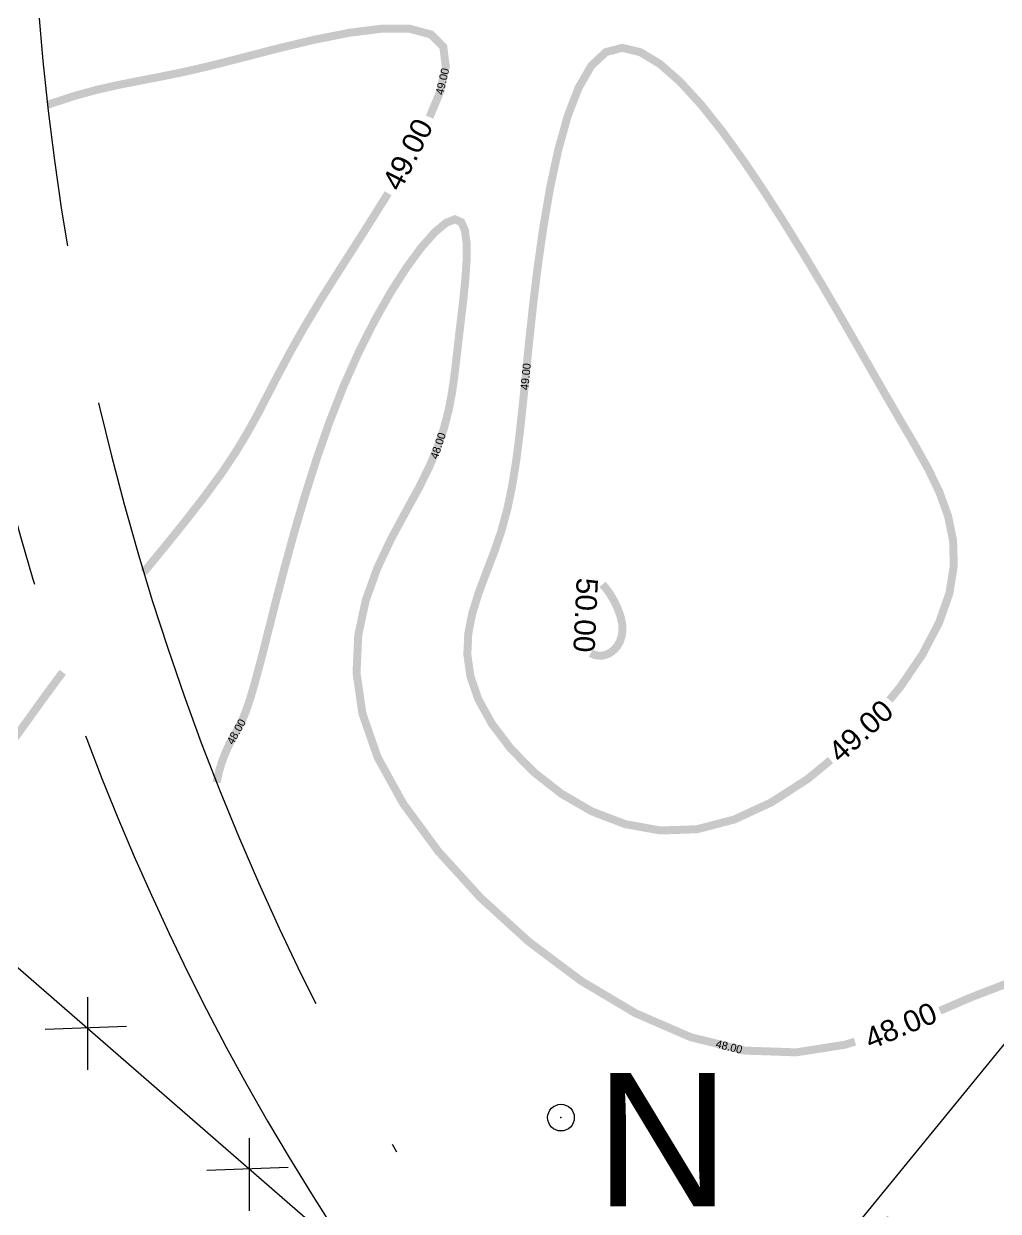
# Model space of a CAD drawing. Header units: metres. Extents: x 64 to 796628, y 142 to 671743.
# Drawn here: x 193.73 to 230.27, y 231.76 to 276.27 of the extents above; entities that cross this region are included whole.
import ezdxf
from ezdxf.enums import TextEntityAlignment as Align

# ---------------------------------------------------------------- set-up
doc = ezdxf.new("R2010")
doc.units = ezdxf.units.M
doc.header["$LTSCALE"] = 2
doc.linetypes.add('ACAD_ISO02W100', pattern=[15, 12, -3])
for name, color, linetype in [('Cotation Courbes de niveau', 246, 'Continuous'), ('COURBE PRINCIPALE', 246, 'Continuous'), ('Limtes végétative', 92, 'Continuous'), ('piste', 7, 'ACAD_ISO02W100'), ('Point Topographie', 1, 'Continuous'), ('texte', 7, 'Continuous')]:
    doc.layers.add(name, color=color, linetype=linetype)
doc.layers.add('SYMBOL_ARBRE', color=3, linetype='Continuous', lineweight=25)
doc.layers.add('SYMBOL_CLOTURE', color=7, linetype='Continuous', lineweight=25)
doc.styles.add('Text pro', font='txt.shx', dxfattribs={"height": 5, "bigfont": 'bigfont.shx'})
pattern_1 = [(90, (-364025.7696, -375482.09), (-7.9375, 3.96875), [0, -7.9375])]

# ---------------------------------------------------------------- blocks, each defined once
blk = doc.blocks.new('Point topographique')
blk.add_circle((0, 0), 1)
blk.add_point((0, 0))
blk = doc.blocks.new('poin crée')
at = {"layer": 'Point Topographie'}
blk.add_blockref('Point topographique', (0, 0), dxfattribs=at)

msp = doc.modelspace()

# ---------------------------------------------------------------- hatches: boundary and pattern name
at = {"layer": 'Limtes végétative'}
h = msp.add_hatch(dxfattribs=at)
h.set_pattern_fill('DOTS', color=256, scale=5, angle=90, style=0)
h.set_pattern_definition(pattern_1)
edge = h.paths.add_edge_path()
edge.add_line((254.976, 274.103), (319.397, 221.519))
edge.add_line((204.513, 206.203), (257.953, 271.673))
edge.add_line((319.394, 221.521), (293.603, 190.255))
edge.add_line((208.022, 179.241), (253.545, 141.691))
edge.add_line((192.732, 191.853), (207.862, 179.373))
edge.add_line((200.304, 201.046), (203.026, 204.381))
edge.add_line((200.304, 201.046), (192.725, 191.858))
edge.add_line((293.603, 190.255), (253.545, 141.691))
h = msp.add_hatch(dxfattribs=at)
h.set_pattern_fill('DOTS', color=256, scale=5, angle=90, style=0)
h.set_pattern_definition(pattern_1)
edge = h.paths.add_edge_path()
edge.add_line((254.976, 274.103), (319.397, 221.519))
edge.add_line((204.513, 206.203), (257.953, 271.673))
edge.add_line((319.394, 221.521), (293.603, 190.255))
edge.add_line((208.022, 179.241), (253.545, 141.691))
edge.add_line((192.732, 191.853), (207.862, 179.373))
edge.add_line((200.304, 201.046), (203.026, 204.381))
edge.add_line((200.304, 201.046), (192.725, 191.858))
edge.add_line((293.603, 190.255), (253.545, 141.691))
h = msp.add_hatch(dxfattribs=at)
h.set_pattern_fill('DOTS', color=256, scale=5, angle=90, style=0)
h.set_pattern_definition(pattern_1)
edge = h.paths.add_edge_path()
edge.add_line((254.976, 274.103), (319.397, 221.519))
edge.add_line((204.513, 206.203), (257.953, 271.673))
edge.add_line((319.394, 221.521), (293.603, 190.255))
edge.add_line((208.022, 179.241), (253.545, 141.691))
edge.add_line((192.732, 191.853), (207.862, 179.373))
edge.add_line((200.304, 201.046), (203.026, 204.381))
edge.add_line((200.304, 201.046), (192.725, 191.858))
edge.add_line((293.603, 190.255), (253.545, 141.691))
h = msp.add_hatch(dxfattribs=at)
h.set_pattern_fill('DOTS', color=256, scale=5, angle=90, style=0)
h.set_pattern_definition(pattern_1)
edge = h.paths.add_edge_path()
edge.add_line((254.976, 274.103), (319.397, 221.519))
edge.add_line((204.513, 206.203), (257.953, 271.673))
edge.add_line((319.394, 221.521), (293.603, 190.255))
edge.add_line((208.022, 179.241), (253.545, 141.691))
edge.add_line((192.732, 191.853), (207.862, 179.373))
edge.add_line((200.304, 201.046), (203.026, 204.381))
edge.add_line((200.304, 201.046), (192.725, 191.858))
edge.add_line((293.603, 190.255), (253.545, 141.691))
h = msp.add_hatch(dxfattribs=at)
h.set_pattern_fill('DOTS', color=256, scale=5, angle=90, style=0)
h.set_pattern_definition(pattern_1)
edge = h.paths.add_edge_path()
edge.add_line((254.976, 274.103), (319.397, 221.519))
edge.add_line((204.513, 206.203), (257.953, 271.673))
edge.add_line((319.394, 221.521), (293.603, 190.255))
edge.add_line((208.022, 179.241), (253.545, 141.691))
edge.add_line((192.732, 191.853), (207.862, 179.373))
edge.add_line((200.304, 201.046), (203.026, 204.381))
edge.add_line((200.304, 201.046), (192.725, 191.858))
edge.add_line((293.603, 190.255), (253.545, 141.691))

# ---------------------------------------------------------------- linework, layer by layer
msp.add_point((213.87, 235.27))
msp.add_point((213.87, 235.27))
msp.add_point((213.87, 235.27))
msp.add_point((213.87, 235.27))
msp.add_point((213.87, 235.27))
at = {"layer": 'COURBE PRINCIPALE', "const_width": 0.3, "flags": 128}
for points, elevation in [([(194.619, 273.225), (194.764, 273.281), (195.658, 273.573), (196.461, 273.792), (197.221, 273.965), (197.981, 274.116), (198.789, 274.271), (199.691, 274.455), (200.731, 274.695), (201.937, 275.003), (203.256, 275.344), (204.614, 275.67), (205.939, 275.933), (207.159, 276.086), (208.2, 276.081), (208.991, 275.87), (209.458, 275.406), (209.553, 274.657), (209.32, 273.667), (208.943, 272.77)], 49), ([(194.619, 273.225), (194.764, 273.281), (195.658, 273.573), (196.461, 273.792), (197.221, 273.965), (197.981, 274.116), (198.789, 274.271), (199.691, 274.455), (200.731, 274.695), (201.937, 275.003), (203.256, 275.344), (204.614, 275.67), (205.939, 275.933), (207.159, 276.086), (208.2, 276.081), (208.991, 275.87), (209.458, 275.406), (209.553, 274.657), (209.32, 273.667), (208.943, 272.77)], 49), ([(194.619, 273.225), (194.764, 273.281), (195.658, 273.573), (196.461, 273.792), (197.221, 273.965), (197.981, 274.116), (198.789, 274.271), (199.691, 274.455), (200.731, 274.695), (201.937, 275.003), (203.256, 275.344), (204.614, 275.67), (205.939, 275.933), (207.159, 276.086), (208.2, 276.081), (208.991, 275.87), (209.458, 275.406), (209.553, 274.657), (209.32, 273.667), (208.943, 272.77)], 49), ([(194.619, 273.225), (194.764, 273.281), (195.658, 273.573), (196.461, 273.792), (197.221, 273.965), (197.981, 274.116), (198.789, 274.271), (199.691, 274.455), (200.731, 274.695), (201.937, 275.003), (203.256, 275.344), (204.614, 275.67), (205.939, 275.933), (207.159, 276.086), (208.2, 276.081), (208.991, 275.87), (209.458, 275.406), (209.553, 274.657), (209.32, 273.667), (208.943, 272.77)], 49), ([(194.619, 273.225), (194.764, 273.281), (195.658, 273.573), (196.461, 273.792), (197.221, 273.965), (197.981, 274.116), (198.789, 274.271), (199.691, 274.455), (200.731, 274.695), (201.937, 275.003), (203.256, 275.344), (204.614, 275.67), (205.939, 275.933), (207.159, 276.086), (208.2, 276.081), (208.991, 275.87), (209.458, 275.406), (209.553, 274.657), (209.32, 273.667), (208.943, 272.77)], 49), ([(226.188, 250.925), (226.581, 251.398), (227.422, 252.633), (228.047, 253.823), (228.433, 254.925), (228.598, 255.945), (228.572, 256.902), (228.384, 257.816), (228.063, 258.704), (227.639, 259.585), (227.14, 260.478), (226.597, 261.402), (226.034, 262.371), (225.453, 263.383), (224.852, 264.433), (224.229, 265.513), (223.581, 266.617), (222.907, 267.74), (222.204, 268.875), (221.469, 270.017), (220.704, 271.151), (219.919, 272.239), (219.127, 273.234), (218.343, 274.091), (217.58, 274.763), (216.852, 275.203), (216.171, 275.367), (215.553, 275.207), (215.007, 274.694), (214.531, 273.872), (214.118, 272.798), (213.765, 271.532), (213.465, 270.134), (213.212, 268.664), (213.001, 267.179), (212.826, 265.74), (212.681, 264.394), (212.555, 263.146), (212.439, 261.986), (212.322, 260.907), (212.194, 259.901), (212.042, 258.96), (211.858, 258.075), (211.63, 257.239), (211.355, 256.443), (211.06, 255.675), (210.779, 254.922), (210.546, 254.172), (210.395, 253.412), (210.36, 252.629), (210.475, 251.811), (210.775, 250.945), (211.284, 250.029), (211.987, 249.102), (212.862, 248.213), (213.884, 247.412), (215.029, 246.749), (216.274, 246.272), (217.595, 246.033), (218.969, 246.079), (220.369, 246.444), (221.764, 247.09), (223.117, 247.963), (223.98, 248.67)], 49), ([(226.188, 250.925), (226.581, 251.398), (227.422, 252.633), (228.047, 253.823), (228.433, 254.925), (228.598, 255.945), (228.572, 256.902), (228.384, 257.816), (228.063, 258.704), (227.639, 259.585), (227.14, 260.478), (226.597, 261.402), (226.034, 262.371), (225.453, 263.383), (224.852, 264.433), (224.229, 265.513), (223.581, 266.617), (222.907, 267.74), (222.204, 268.875), (221.469, 270.017), (220.704, 271.151), (219.919, 272.239), (219.127, 273.234), (218.343, 274.091), (217.58, 274.763), (216.852, 275.203), (216.171, 275.367), (215.553, 275.207), (215.007, 274.694), (214.531, 273.872), (214.118, 272.798), (213.765, 271.532), (213.465, 270.134), (213.212, 268.664), (213.001, 267.179), (212.826, 265.74), (212.681, 264.394), (212.555, 263.146), (212.439, 261.986), (212.322, 260.907), (212.194, 259.901), (212.042, 258.96), (211.858, 258.075), (211.63, 257.239), (211.355, 256.443), (211.06, 255.675), (210.779, 254.922), (210.546, 254.172), (210.395, 253.412), (210.36, 252.629), (210.475, 251.811), (210.775, 250.945), (211.284, 250.029), (211.987, 249.102), (212.862, 248.213), (213.884, 247.412), (215.029, 246.749), (216.274, 246.272), (217.595, 246.033), (218.969, 246.079), (220.369, 246.444), (221.764, 247.09), (223.117, 247.963), (223.98, 248.67)], 49), ([(226.188, 250.925), (226.581, 251.398), (227.422, 252.633), (228.047, 253.823), (228.433, 254.925), (228.598, 255.945), (228.572, 256.902), (228.384, 257.816), (228.063, 258.704), (227.639, 259.585), (227.14, 260.478), (226.597, 261.402), (226.034, 262.371), (225.453, 263.383), (224.852, 264.433), (224.229, 265.513), (223.581, 266.617), (222.907, 267.74), (222.204, 268.875), (221.469, 270.017), (220.704, 271.151), (219.919, 272.239), (219.127, 273.234), (218.343, 274.091), (217.58, 274.763), (216.852, 275.203), (216.171, 275.367), (215.553, 275.207), (215.007, 274.694), (214.531, 273.872), (214.118, 272.798), (213.765, 271.532), (213.465, 270.134), (213.212, 268.664), (213.001, 267.179), (212.826, 265.74), (212.681, 264.394), (212.555, 263.146), (212.439, 261.986), (212.322, 260.907), (212.194, 259.901), (212.042, 258.96), (211.858, 258.075), (211.63, 257.239), (211.355, 256.443), (211.06, 255.675), (210.779, 254.922), (210.546, 254.172), (210.395, 253.412), (210.36, 252.629), (210.475, 251.811), (210.775, 250.945), (211.284, 250.029), (211.987, 249.102), (212.862, 248.213), (213.884, 247.412), (215.029, 246.749), (216.274, 246.272), (217.595, 246.033), (218.969, 246.079), (220.369, 246.444), (221.764, 247.09), (223.117, 247.963), (223.98, 248.67)], 49), ([(226.188, 250.925), (226.581, 251.398), (227.422, 252.633), (228.047, 253.823), (228.433, 254.925), (228.598, 255.945), (228.572, 256.902), (228.384, 257.816), (228.063, 258.704), (227.639, 259.585), (227.14, 260.478), (226.597, 261.402), (226.034, 262.371), (225.453, 263.383), (224.852, 264.433), (224.229, 265.513), (223.581, 266.617), (222.907, 267.74), (222.204, 268.875), (221.469, 270.017), (220.704, 271.151), (219.919, 272.239), (219.127, 273.234), (218.343, 274.091), (217.58, 274.763), (216.852, 275.203), (216.171, 275.367), (215.553, 275.207), (215.007, 274.694), (214.531, 273.872), (214.118, 272.798), (213.765, 271.532), (213.465, 270.134), (213.212, 268.664), (213.001, 267.179), (212.826, 265.74), (212.681, 264.394), (212.555, 263.146), (212.439, 261.986), (212.322, 260.907), (212.194, 259.901), (212.042, 258.96), (211.858, 258.075), (211.63, 257.239), (211.355, 256.443), (211.06, 255.675), (210.779, 254.922), (210.546, 254.172), (210.395, 253.412), (210.36, 252.629), (210.475, 251.811), (210.775, 250.945), (211.284, 250.029), (211.987, 249.102), (212.862, 248.213), (213.884, 247.412), (215.029, 246.749), (216.274, 246.272), (217.595, 246.033), (218.969, 246.079), (220.369, 246.444), (221.764, 247.09), (223.117, 247.963), (223.98, 248.67)], 49), ([(226.188, 250.925), (226.581, 251.398), (227.422, 252.633), (228.047, 253.823), (228.433, 254.925), (228.598, 255.945), (228.572, 256.902), (228.384, 257.816), (228.063, 258.704), (227.639, 259.585), (227.14, 260.478), (226.597, 261.402), (226.034, 262.371), (225.453, 263.383), (224.852, 264.433), (224.229, 265.513), (223.581, 266.617), (222.907, 267.74), (222.204, 268.875), (221.469, 270.017), (220.704, 271.151), (219.919, 272.239), (219.127, 273.234), (218.343, 274.091), (217.58, 274.763), (216.852, 275.203), (216.171, 275.367), (215.553, 275.207), (215.007, 274.694), (214.531, 273.872), (214.118, 272.798), (213.765, 271.532), (213.465, 270.134), (213.212, 268.664), (213.001, 267.179), (212.826, 265.74), (212.681, 264.394), (212.555, 263.146), (212.439, 261.986), (212.322, 260.907), (212.194, 259.901), (212.042, 258.96), (211.858, 258.075), (211.63, 257.239), (211.355, 256.443), (211.06, 255.675), (210.779, 254.922), (210.546, 254.172), (210.395, 253.412), (210.36, 252.629), (210.475, 251.811), (210.775, 250.945), (211.284, 250.029), (211.987, 249.102), (212.862, 248.213), (213.884, 247.412), (215.029, 246.749), (216.274, 246.272), (217.595, 246.033), (218.969, 246.079), (220.369, 246.444), (221.764, 247.09), (223.117, 247.963), (223.98, 248.67)], 49), ([(207.389, 269.918), (207.334, 269.824), (206.47, 268.448), (205.62, 267.123), (204.85, 265.906), (204.213, 264.842), (203.692, 263.914), (203.253, 263.09), (202.865, 262.338), (202.494, 261.628), (202.106, 260.927), (201.669, 260.204), (201.15, 259.428), (200.525, 258.575), (199.81, 257.655), (199.03, 256.688), (198.224, 255.706)], 49), ([(207.389, 269.918), (207.334, 269.824), (206.47, 268.448), (205.62, 267.123), (204.85, 265.906), (204.213, 264.842), (203.692, 263.914), (203.253, 263.09), (202.865, 262.338), (202.494, 261.628), (202.106, 260.927), (201.669, 260.204), (201.15, 259.428), (200.525, 258.575), (199.81, 257.655), (199.03, 256.688), (198.224, 255.706)], 49), ([(207.389, 269.918), (207.334, 269.824), (206.47, 268.448), (205.62, 267.123), (204.85, 265.906), (204.213, 264.842), (203.692, 263.914), (203.253, 263.09), (202.865, 262.338), (202.494, 261.628), (202.106, 260.927), (201.669, 260.204), (201.15, 259.428), (200.525, 258.575), (199.81, 257.655), (199.03, 256.688), (198.224, 255.706)], 49), ([(207.389, 269.918), (207.334, 269.824), (206.47, 268.448), (205.62, 267.123), (204.85, 265.906), (204.213, 264.842), (203.692, 263.914), (203.253, 263.09), (202.865, 262.338), (202.494, 261.628), (202.106, 260.927), (201.669, 260.204), (201.15, 259.428), (200.525, 258.575), (199.81, 257.655), (199.03, 256.688), (198.224, 255.706)], 49), ([(207.389, 269.918), (207.334, 269.824), (206.47, 268.448), (205.62, 267.123), (204.85, 265.906), (204.213, 264.842), (203.692, 263.914), (203.253, 263.09), (202.865, 262.338), (202.494, 261.628), (202.106, 260.927), (201.669, 260.204), (201.15, 259.428), (200.525, 258.575), (199.81, 257.655), (199.03, 256.688), (198.224, 255.706)], 49), ([(224.893, 238.118), (224.507, 238.001), (222.693, 237.717), (220.765, 237.782), (218.739, 238.284), (216.669, 239.181), (214.621, 240.4), (212.66, 241.869), (210.852, 243.514), (209.261, 245.263), (207.953, 247.043), (206.994, 248.781), (206.426, 250.416), (206.206, 251.94), (206.27, 253.354), (206.551, 254.661), (206.984, 255.864), (207.504, 256.966), (208.046, 257.969), (208.544, 258.876), (208.946, 259.692), (209.255, 260.435), (209.487, 261.122), (209.656, 261.774), (209.779, 262.411), (209.872, 263.051), (209.95, 263.713), (210.03, 264.418), (210.12, 265.175), (210.211, 265.954), (210.288, 266.718), (210.334, 267.427), (210.333, 268.042), (210.27, 268.525), (210.128, 268.837), (209.893, 268.94), (209.554, 268.803), (209.125, 268.44), (208.624, 267.871), (208.071, 267.117), (207.485, 266.201), (206.885, 265.143), (206.29, 263.966), (205.72, 262.69), (205.19, 261.339), (204.704, 259.945), (204.26, 258.541), (203.858, 257.163), (203.498, 255.844), (203.179, 254.618), (202.901, 253.519), (202.664, 252.581), (202.465, 251.828), (202.298, 251.241), (202.158, 250.79), (202.036, 250.446), (201.925, 250.179), (201.819, 249.961), (201.71, 249.762), (201.592, 249.553), (201.46, 249.308), (201.32, 249.016), (201.183, 248.673), (201.057, 248.272), (200.959, 247.835)], 48), ([(224.893, 238.118), (224.507, 238.001), (222.693, 237.717), (220.765, 237.782), (218.739, 238.284), (216.669, 239.181), (214.621, 240.4), (212.66, 241.869), (210.852, 243.514), (209.261, 245.263), (207.953, 247.043), (206.994, 248.781), (206.426, 250.416), (206.206, 251.94), (206.27, 253.354), (206.551, 254.661), (206.984, 255.864), (207.504, 256.966), (208.046, 257.969), (208.544, 258.876), (208.946, 259.692), (209.255, 260.435), (209.487, 261.122), (209.656, 261.774), (209.779, 262.411), (209.872, 263.051), (209.95, 263.713), (210.03, 264.418), (210.12, 265.175), (210.211, 265.954), (210.288, 266.718), (210.334, 267.427), (210.333, 268.042), (210.27, 268.525), (210.128, 268.837), (209.893, 268.94), (209.554, 268.803), (209.125, 268.44), (208.624, 267.871), (208.071, 267.117), (207.485, 266.201), (206.885, 265.143), (206.29, 263.966), (205.72, 262.69), (205.19, 261.339), (204.704, 259.945), (204.26, 258.541), (203.858, 257.163), (203.498, 255.844), (203.179, 254.618), (202.901, 253.519), (202.664, 252.581), (202.465, 251.828), (202.298, 251.241), (202.158, 250.79), (202.036, 250.446), (201.925, 250.179), (201.819, 249.961), (201.71, 249.762), (201.592, 249.553), (201.46, 249.308), (201.32, 249.016), (201.183, 248.673), (201.057, 248.272), (200.959, 247.835)], 48), ([(224.893, 238.118), (224.507, 238.001), (222.693, 237.717), (220.765, 237.782), (218.739, 238.284), (216.669, 239.181), (214.621, 240.4), (212.66, 241.869), (210.852, 243.514), (209.261, 245.263), (207.953, 247.043), (206.994, 248.781), (206.426, 250.416), (206.206, 251.94), (206.27, 253.354), (206.551, 254.661), (206.984, 255.864), (207.504, 256.966), (208.046, 257.969), (208.544, 258.876), (208.946, 259.692), (209.255, 260.435), (209.487, 261.122), (209.656, 261.774), (209.779, 262.411), (209.872, 263.051), (209.95, 263.713), (210.03, 264.418), (210.12, 265.175), (210.211, 265.954), (210.288, 266.718), (210.334, 267.427), (210.333, 268.042), (210.27, 268.525), (210.128, 268.837), (209.893, 268.94), (209.554, 268.803), (209.125, 268.44), (208.624, 267.871), (208.071, 267.117), (207.485, 266.201), (206.885, 265.143), (206.29, 263.966), (205.72, 262.69), (205.19, 261.339), (204.704, 259.945), (204.26, 258.541), (203.858, 257.163), (203.498, 255.844), (203.179, 254.618), (202.901, 253.519), (202.664, 252.581), (202.465, 251.828), (202.298, 251.241), (202.158, 250.79), (202.036, 250.446), (201.925, 250.179), (201.819, 249.961), (201.71, 249.762), (201.592, 249.553), (201.46, 249.308), (201.32, 249.016), (201.183, 248.673), (201.057, 248.272), (200.959, 247.835)], 48), ([(224.893, 238.118), (224.507, 238.001), (222.693, 237.717), (220.765, 237.782), (218.739, 238.284), (216.669, 239.181), (214.621, 240.4), (212.66, 241.869), (210.852, 243.514), (209.261, 245.263), (207.953, 247.043), (206.994, 248.781), (206.426, 250.416), (206.206, 251.94), (206.27, 253.354), (206.551, 254.661), (206.984, 255.864), (207.504, 256.966), (208.046, 257.969), (208.544, 258.876), (208.946, 259.692), (209.255, 260.435), (209.487, 261.122), (209.656, 261.774), (209.779, 262.411), (209.872, 263.051), (209.95, 263.713), (210.03, 264.418), (210.12, 265.175), (210.211, 265.954), (210.288, 266.718), (210.334, 267.427), (210.333, 268.042), (210.27, 268.525), (210.128, 268.837), (209.893, 268.94), (209.554, 268.803), (209.125, 268.44), (208.624, 267.871), (208.071, 267.117), (207.485, 266.201), (206.885, 265.143), (206.29, 263.966), (205.72, 262.69), (205.19, 261.339), (204.704, 259.945), (204.26, 258.541), (203.858, 257.163), (203.498, 255.844), (203.179, 254.618), (202.901, 253.519), (202.664, 252.581), (202.465, 251.828), (202.298, 251.241), (202.158, 250.79), (202.036, 250.446), (201.925, 250.179), (201.819, 249.961), (201.71, 249.762), (201.592, 249.553), (201.46, 249.308), (201.32, 249.016), (201.183, 248.673), (201.057, 248.272), (200.959, 247.835)], 48), ([(224.893, 238.118), (224.507, 238.001), (222.693, 237.717), (220.765, 237.782), (218.739, 238.284), (216.669, 239.181), (214.621, 240.4), (212.66, 241.869), (210.852, 243.514), (209.261, 245.263), (207.953, 247.043), (206.994, 248.781), (206.426, 250.416), (206.206, 251.94), (206.27, 253.354), (206.551, 254.661), (206.984, 255.864), (207.504, 256.966), (208.046, 257.969), (208.544, 258.876), (208.946, 259.692), (209.255, 260.435), (209.487, 261.122), (209.656, 261.774), (209.779, 262.411), (209.872, 263.051), (209.95, 263.713), (210.03, 264.418), (210.12, 265.175), (210.211, 265.954), (210.288, 266.718), (210.334, 267.427), (210.333, 268.042), (210.27, 268.525), (210.128, 268.837), (209.893, 268.94), (209.554, 268.803), (209.125, 268.44), (208.624, 267.871), (208.071, 267.117), (207.485, 266.201), (206.885, 265.143), (206.29, 263.966), (205.72, 262.69), (205.19, 261.339), (204.704, 259.945), (204.26, 258.541), (203.858, 257.163), (203.498, 255.844), (203.179, 254.618), (202.901, 253.519), (202.664, 252.581), (202.465, 251.828), (202.298, 251.241), (202.158, 250.79), (202.036, 250.446), (201.925, 250.179), (201.819, 249.961), (201.71, 249.762), (201.592, 249.553), (201.46, 249.308), (201.32, 249.016), (201.183, 248.673), (201.057, 248.272), (200.959, 247.835)], 48), ([(214.984, 252.676), (215.012, 252.66), (215.146, 252.609), (215.287, 252.584), (215.435, 252.589), (215.584, 252.628), (215.73, 252.703), (215.866, 252.81), (215.985, 252.949), (216.081, 253.117), (216.147, 253.314), (216.177, 253.538), (216.164, 253.787), (216.103, 254.058), (216.003, 254.339), (215.873, 254.616), (215.722, 254.876), (215.56, 255.105), (215.427, 255.256)], 50), ([(214.984, 252.676), (215.012, 252.66), (215.146, 252.609), (215.287, 252.584), (215.435, 252.589), (215.584, 252.628), (215.73, 252.703), (215.866, 252.81), (215.985, 252.949), (216.081, 253.117), (216.147, 253.314), (216.177, 253.538), (216.164, 253.787), (216.103, 254.058), (216.003, 254.339), (215.873, 254.616), (215.722, 254.876), (215.56, 255.105), (215.427, 255.256)], 50), ([(214.984, 252.676), (215.012, 252.66), (215.146, 252.609), (215.287, 252.584), (215.435, 252.589), (215.584, 252.628), (215.73, 252.703), (215.866, 252.81), (215.985, 252.949), (216.081, 253.117), (216.147, 253.314), (216.177, 253.538), (216.164, 253.787), (216.103, 254.058), (216.003, 254.339), (215.873, 254.616), (215.722, 254.876), (215.56, 255.105), (215.427, 255.256)], 50), ([(214.984, 252.676), (215.012, 252.66), (215.146, 252.609), (215.287, 252.584), (215.435, 252.589), (215.584, 252.628), (215.73, 252.703), (215.866, 252.81), (215.985, 252.949), (216.081, 253.117), (216.147, 253.314), (216.177, 253.538), (216.164, 253.787), (216.103, 254.058), (216.003, 254.339), (215.873, 254.616), (215.722, 254.876), (215.56, 255.105), (215.427, 255.256)], 50), ([(214.984, 252.676), (215.012, 252.66), (215.146, 252.609), (215.287, 252.584), (215.435, 252.589), (215.584, 252.628), (215.73, 252.703), (215.866, 252.81), (215.985, 252.949), (216.081, 253.117), (216.147, 253.314), (216.177, 253.538), (216.164, 253.787), (216.103, 254.058), (216.003, 254.339), (215.873, 254.616), (215.722, 254.876), (215.56, 255.105), (215.427, 255.256)], 50), ([(195.193, 251.962), (195.071, 251.805), (194.437, 250.947), (193.862, 250.145), (193.314, 249.39), (192.763, 248.674), (192.177, 247.987), (191.525, 247.32), (190.777, 246.663), (189.901, 246.008), (189.089, 245.482)], 49), ([(195.193, 251.962), (195.071, 251.805), (194.437, 250.947), (193.862, 250.145), (193.314, 249.39), (192.763, 248.674), (192.177, 247.987), (191.525, 247.32), (190.777, 246.663), (189.901, 246.008), (189.089, 245.482)], 49), ([(195.193, 251.962), (195.071, 251.805), (194.437, 250.947), (193.862, 250.145), (193.314, 249.39), (192.763, 248.674), (192.177, 247.987), (191.525, 247.32), (190.777, 246.663), (189.901, 246.008), (189.089, 245.482)], 49), ([(195.193, 251.962), (195.071, 251.805), (194.437, 250.947), (193.862, 250.145), (193.314, 249.39), (192.763, 248.674), (192.177, 247.987), (191.525, 247.32), (190.777, 246.663), (189.901, 246.008), (189.089, 245.482)], 49), ([(195.193, 251.962), (195.071, 251.805), (194.437, 250.947), (193.862, 250.145), (193.314, 249.39), (192.763, 248.674), (192.177, 247.987), (191.525, 247.32), (190.777, 246.663), (189.901, 246.008), (189.089, 245.482)], 49), ([(230.545, 240.278), (229.228, 239.773), (228.078, 239.276)], 48), ([(230.545, 240.278), (229.228, 239.773), (228.078, 239.276)], 48), ([(230.545, 240.278), (229.228, 239.773), (228.078, 239.276)], 48), ([(230.545, 240.278), (229.228, 239.773), (228.078, 239.276)], 48), ([(230.545, 240.278), (229.228, 239.773), (228.078, 239.276)], 48)]:
    msp.add_lwpolyline(points, dxfattribs=dict(at, elevation=elevation))
at = {"layer": 'piste'}
for centre, radius, start, end in [((293.745, 284.491, -3.326), 99.765, 175.76016, 210.41319), ((293.745, 284.491, -3.326), 99.765, 175.76016, 210.41319), ((293.745, 284.491, -3.326), 99.765, 175.76016, 210.41319), ((293.745, 284.491, -3.326), 99.765, 175.76016, 210.41319), ((293.745, 284.491, -3.326), 99.765, 175.76016, 210.41319), ((285.151, 282.863), 95.117, 182.4134, 212.99319), ((285.151, 282.863), 95.117, 182.4134, 212.99319), ((285.151, 282.863), 95.117, 182.4134, 212.99319), ((285.151, 282.863), 95.117, 182.4134, 212.99319), ((285.151, 282.863), 95.117, 182.4134, 212.99319)]:
    msp.add_arc(centre, radius, start, end, dxfattribs=at)
at = {"layer": 'SYMBOL_ARBRE'}
msp.add_line((204.513, 206.203), (257.953, 271.673), dxfattribs=at)
msp.add_line((204.513, 206.203), (257.953, 271.673), dxfattribs=at)
msp.add_line((204.513, 206.203), (257.953, 271.673), dxfattribs=at)
msp.add_line((204.513, 206.203), (257.953, 271.673), dxfattribs=at)
msp.add_line((204.513, 206.203), (257.953, 271.673), dxfattribs=at)
at = {"layer": 'SYMBOL_CLOTURE'}
for p, q in [((192.75, 241.548, 0.002), (205.139, 230.783)), ((192.75, 241.548, 0.002), (205.139, 230.783)), ((192.75, 241.548, 0.002), (205.139, 230.783)), ((192.75, 241.548, 0.002), (205.139, 230.783)), ((192.75, 241.548, 0.002), (205.139, 230.783)), ((196.137, 237.064, -7.836), (196.126, 239.789, -7.836)), ((196.137, 237.064, -7.836), (196.126, 239.789, -7.836)), ((196.137, 237.064, -7.836), (196.126, 239.789, -7.836)), ((196.137, 237.064, -7.836), (196.126, 239.789, -7.836)), ((196.137, 237.064, -7.836), (196.126, 239.789, -7.836)), ((194.535, 238.584, -7.836), (197.583, 238.704, -7.836)), ((194.535, 238.584, -7.836), (197.583, 238.704, -7.836)), ((194.535, 238.584, -7.836), (197.583, 238.704, -7.836)), ((194.535, 238.584, -7.836), (197.583, 238.704, -7.836)), ((194.535, 238.584, -7.836), (197.583, 238.704, -7.836)), ((202.199, 231.778, -7.836), (202.187, 234.502, -7.836)), ((202.199, 231.778, -7.836), (202.187, 234.502, -7.836)), ((202.199, 231.778, -7.836), (202.187, 234.502, -7.836)), ((202.199, 231.778, -7.836), (202.187, 234.502, -7.836)), ((202.199, 231.778, -7.836), (202.187, 234.502, -7.836)), ((200.596, 233.297, -7.836), (203.644, 233.417, -7.836)), ((200.596, 233.297, -7.836), (203.644, 233.417, -7.836)), ((200.596, 233.297, -7.836), (203.644, 233.417, -7.836)), ((200.596, 233.297, -7.836), (203.644, 233.417, -7.836)), ((200.596, 233.297, -7.836), (203.644, 233.417, -7.836))]:
    msp.add_line(p, q, dxfattribs=at)

# ---------------------------------------------------------------- block references
at = {"xscale": 0.5, "yscale": 0.5, "zscale": 0.5}
msp.add_blockref('poin crée', (213.87, 235.27), dxfattribs=at)
msp.add_blockref('poin crée', (213.87, 235.27), dxfattribs=at)
msp.add_blockref('poin crée', (213.87, 235.27), dxfattribs=at)
msp.add_blockref('poin crée', (213.87, 235.27), dxfattribs=at)
msp.add_blockref('poin crée', (213.87, 235.27), dxfattribs=at)

# ---------------------------------------------------------------- texts
at = {"layer": 'Cotation Courbes de niveau'}
msp.add_text('49.00', height=0.3, rotation=76.7491, dxfattribs=at).set_placement((209.424, 274.111, 49), align=Align.MIDDLE_CENTER)
msp.add_text('49.00', height=0.3, rotation=76.7491, dxfattribs=at).set_placement((209.424, 274.111, 49), align=Align.MIDDLE_CENTER)
msp.add_text('49.00', height=0.3, rotation=76.7491, dxfattribs=at).set_placement((209.424, 274.111, 49), align=Align.MIDDLE_CENTER)
msp.add_text('49.00', height=0.3, rotation=76.7491, dxfattribs=at).set_placement((209.424, 274.111, 49), align=Align.MIDDLE_CENTER)
msp.add_text('49.00', height=0.3, rotation=76.7491, dxfattribs=at).set_placement((209.424, 274.111, 49), align=Align.MIDDLE_CENTER)
msp.add_text('49.00', height=0.3, rotation=76.7491, dxfattribs=at).set_placement((209.424, 274.111, 49), align=Align.MIDDLE_CENTER)
msp.add_text('49.00', height=0.3, rotation=76.7491, dxfattribs=at).set_placement((209.424, 274.111, 49), align=Align.MIDDLE_CENTER)
msp.add_text('49.00', height=0.3, rotation=76.7491, dxfattribs=at).set_placement((209.424, 274.111, 49), align=Align.MIDDLE_CENTER)
msp.add_text('49.00', height=0.3, rotation=76.7491, dxfattribs=at).set_placement((209.424, 274.111, 49), align=Align.MIDDLE_CENTER)
msp.add_text('49.00', height=0.3, rotation=76.7491, dxfattribs=at).set_placement((209.424, 274.111, 49), align=Align.MIDDLE_CENTER)
msp.add_text('49.00', height=0.3, rotation=76.7491, dxfattribs=at).set_placement((209.424, 274.111, 49), align=Align.MIDDLE_CENTER)
msp.add_text('49.00', height=0.3, rotation=76.7491, dxfattribs=at).set_placement((209.424, 274.111, 49), align=Align.MIDDLE_CENTER)
msp.add_text('49.00', height=0.3, rotation=76.7491, dxfattribs=at).set_placement((209.424, 274.111, 49), align=Align.MIDDLE_CENTER)
msp.add_text('49.00', height=0.3, rotation=76.7491, dxfattribs=at).set_placement((209.424, 274.111, 49), align=Align.MIDDLE_CENTER)
msp.add_text('49.00', height=0.3, rotation=76.7491, dxfattribs=at).set_placement((209.424, 274.111, 49), align=Align.MIDDLE_CENTER)
msp.add_text('49.00', height=0.3, rotation=76.7491, dxfattribs=at).set_placement((209.424, 274.111, 49), align=Align.MIDDLE_CENTER)
msp.add_text('49.00', height=0.3, rotation=76.7491, dxfattribs=at).set_placement((209.424, 274.111, 49), align=Align.MIDDLE_CENTER)
msp.add_text('49.00', height=0.3, rotation=76.7491, dxfattribs=at).set_placement((209.424, 274.111, 49), align=Align.MIDDLE_CENTER)
msp.add_text('49.00', height=0.3, rotation=76.7491, dxfattribs=at).set_placement((209.424, 274.111, 49), align=Align.MIDDLE_CENTER)
msp.add_text('49.00', height=0.3, rotation=76.7491, dxfattribs=at).set_placement((209.424, 274.111, 49), align=Align.MIDDLE_CENTER)
msp.add_text('49.00', height=0.3, rotation=76.7491, dxfattribs=at).set_placement((209.424, 274.111, 49), align=Align.MIDDLE_CENTER)
msp.add_text('49.00', height=0.3, rotation=76.7491, dxfattribs=at).set_placement((209.424, 274.111, 49), align=Align.MIDDLE_CENTER)
msp.add_text('49.00', height=0.3, rotation=76.7491, dxfattribs=at).set_placement((209.424, 274.111, 49), align=Align.MIDDLE_CENTER)
msp.add_text('49.00', height=0.3, rotation=76.7491, dxfattribs=at).set_placement((209.424, 274.111, 49), align=Align.MIDDLE_CENTER)
msp.add_text('49.00', height=0.3, rotation=76.7491, dxfattribs=at).set_placement((209.424, 274.111, 49), align=Align.MIDDLE_CENTER)
msp.add_text('49.00', height=0.3, rotation=76.7491, dxfattribs=at).set_placement((209.424, 274.111, 49), align=Align.MIDDLE_CENTER)
msp.add_text('49.00', height=0.3, rotation=76.7491, dxfattribs=at).set_placement((209.424, 274.111, 49), align=Align.MIDDLE_CENTER)
msp.add_text('49.00', height=0.3, rotation=76.7491, dxfattribs=at).set_placement((209.424, 274.111, 49), align=Align.MIDDLE_CENTER)
msp.add_text('49.00', height=0.3, rotation=76.7491, dxfattribs=at).set_placement((209.424, 274.111, 49), align=Align.MIDDLE_CENTER)
msp.add_text('49.00', height=0.3, rotation=76.7491, dxfattribs=at).set_placement((209.424, 274.111, 49), align=Align.MIDDLE_CENTER)
msp.add_text('49.00', height=0.3, rotation=76.7491, dxfattribs=at).set_placement((209.424, 274.111, 49), align=Align.MIDDLE_CENTER)
msp.add_text('49.00', height=0.3, rotation=76.7491, dxfattribs=at).set_placement((209.424, 274.111, 49), align=Align.MIDDLE_CENTER)
msp.add_text('49.00', height=0.3, rotation=76.7491, dxfattribs=at).set_placement((209.424, 274.111, 49), align=Align.MIDDLE_CENTER)
msp.add_text('49.00', height=0.3, rotation=76.7491, dxfattribs=at).set_placement((209.424, 274.111, 49), align=Align.MIDDLE_CENTER)
msp.add_text('49.00', height=0.3, rotation=76.7491, dxfattribs=at).set_placement((209.424, 274.111, 49), align=Align.MIDDLE_CENTER)
msp.add_text('49.00', height=0.3, rotation=76.7491, dxfattribs=at).set_placement((209.424, 274.111, 49), align=Align.MIDDLE_CENTER)
msp.add_text('49.00', height=0.3, rotation=76.7491, dxfattribs=at).set_placement((209.424, 274.111, 49), align=Align.MIDDLE_CENTER)
msp.add_text('49.00', height=0.3, rotation=76.7491, dxfattribs=at).set_placement((209.424, 274.111, 49), align=Align.MIDDLE_CENTER)
msp.add_text('49.00', height=0.3, rotation=76.7491, dxfattribs=at).set_placement((209.424, 274.111, 49), align=Align.MIDDLE_CENTER)
msp.add_text('49.00', height=0.3, rotation=76.7491, dxfattribs=at).set_placement((209.424, 274.111, 49), align=Align.MIDDLE_CENTER)
msp.add_text('49.00', height=0.3, rotation=76.7491, dxfattribs=at).set_placement((209.424, 274.111, 49), align=Align.MIDDLE_CENTER)
msp.add_text('49.00', height=0.3, rotation=76.7491, dxfattribs=at).set_placement((209.424, 274.111, 49), align=Align.MIDDLE_CENTER)
msp.add_text('49.00', height=0.3, rotation=76.7491, dxfattribs=at).set_placement((209.424, 274.111, 49), align=Align.MIDDLE_CENTER)
msp.add_text('49.00', height=0.3, rotation=76.7491, dxfattribs=at).set_placement((209.424, 274.111, 49), align=Align.MIDDLE_CENTER)
msp.add_text('49.00', height=0.3, rotation=76.7491, dxfattribs=at).set_placement((209.424, 274.111, 49), align=Align.MIDDLE_CENTER)
msp.add_text('49.00', height=0.3, rotation=76.7491, dxfattribs=at).set_placement((209.424, 274.111, 49), align=Align.MIDDLE_CENTER)
msp.add_text('49.00', height=0.3, rotation=76.7491, dxfattribs=at).set_placement((209.424, 274.111, 49), align=Align.MIDDLE_CENTER)
msp.add_text('49.00', height=0.3, rotation=76.7491, dxfattribs=at).set_placement((209.424, 274.111, 49), align=Align.MIDDLE_CENTER)
msp.add_text('49.00', height=0.3, rotation=76.7491, dxfattribs=at).set_placement((209.424, 274.111, 49), align=Align.MIDDLE_CENTER)
msp.add_text('49.00', height=0.3, rotation=76.7491, dxfattribs=at).set_placement((209.424, 274.111, 49), align=Align.MIDDLE_CENTER)
msp.add_text('49.00', height=0.3, rotation=76.7491, dxfattribs=at).set_placement((209.424, 274.111, 49), align=Align.MIDDLE_CENTER)
msp.add_text('49.00', height=0.3, rotation=76.7491, dxfattribs=at).set_placement((209.424, 274.111, 49), align=Align.MIDDLE_CENTER)
msp.add_text('49.00', height=0.3, rotation=76.7491, dxfattribs=at).set_placement((209.424, 274.111, 49), align=Align.MIDDLE_CENTER)
msp.add_text('49.00', height=0.3, rotation=76.7491, dxfattribs=at).set_placement((209.424, 274.111, 49), align=Align.MIDDLE_CENTER)
msp.add_text('49.00', height=0.3, rotation=76.7491, dxfattribs=at).set_placement((209.424, 274.111, 49), align=Align.MIDDLE_CENTER)
msp.add_text('49.00', height=0.3, rotation=76.7491, dxfattribs=at).set_placement((209.424, 274.111, 49), align=Align.MIDDLE_CENTER)
msp.add_text('49.00', height=0.3, rotation=76.7491, dxfattribs=at).set_placement((209.424, 274.111, 49), align=Align.MIDDLE_CENTER)
msp.add_text('49.00', height=0.3, rotation=76.7491, dxfattribs=at).set_placement((209.424, 274.111, 49), align=Align.MIDDLE_CENTER)
msp.add_text('49.00', height=0.3, rotation=76.7491, dxfattribs=at).set_placement((209.424, 274.111, 49), align=Align.MIDDLE_CENTER)
msp.add_text('49.00', height=0.3, rotation=76.7491, dxfattribs=at).set_placement((209.424, 274.111, 49), align=Align.MIDDLE_CENTER)
msp.add_text('49.00', height=0.3, rotation=76.7491, dxfattribs=at).set_placement((209.424, 274.111, 49), align=Align.MIDDLE_CENTER)
msp.add_text('49.00', height=0.3, rotation=76.7491, dxfattribs=at).set_placement((209.424, 274.111, 49), align=Align.MIDDLE_CENTER)
msp.add_text('49.00', height=0.3, rotation=76.7491, dxfattribs=at).set_placement((209.424, 274.111, 49), align=Align.MIDDLE_CENTER)
msp.add_text('49.00', height=0.3, rotation=76.7491, dxfattribs=at).set_placement((209.424, 274.111, 49), align=Align.MIDDLE_CENTER)
msp.add_text('49.00', height=0.3, rotation=76.7491, dxfattribs=at).set_placement((209.424, 274.111, 49), align=Align.MIDDLE_CENTER)
msp.add_text('49.00', height=0.3, rotation=76.7491, dxfattribs=at).set_placement((209.424, 274.111, 49), align=Align.MIDDLE_CENTER)
msp.add_text('49.00', height=0.3, rotation=76.7491, dxfattribs=at).set_placement((209.424, 274.111, 49), align=Align.MIDDLE_CENTER)
msp.add_text('49.00', height=0.3, rotation=76.7491, dxfattribs=at).set_placement((209.424, 274.111, 49), align=Align.MIDDLE_CENTER)
msp.add_text('49.00', height=0.3, rotation=76.7491, dxfattribs=at).set_placement((209.424, 274.111, 49), align=Align.MIDDLE_CENTER)
msp.add_text('49.00', height=0.3, rotation=76.7491, dxfattribs=at).set_placement((209.424, 274.111, 49), align=Align.MIDDLE_CENTER)
msp.add_text('49.00', height=0.3, rotation=76.7491, dxfattribs=at).set_placement((209.424, 274.111, 49), align=Align.MIDDLE_CENTER)
msp.add_text('49.00', height=0.3, rotation=76.7491, dxfattribs=at).set_placement((209.424, 274.111, 49), align=Align.MIDDLE_CENTER)
msp.add_text('49.00', height=0.3, rotation=76.7491, dxfattribs=at).set_placement((209.424, 274.111, 49), align=Align.MIDDLE_CENTER)
msp.add_text('49.00', height=0.3, rotation=76.7491, dxfattribs=at).set_placement((209.424, 274.111, 49), align=Align.MIDDLE_CENTER)
msp.add_text('49.00', height=0.3, rotation=76.7491, dxfattribs=at).set_placement((209.424, 274.111, 49), align=Align.MIDDLE_CENTER)
msp.add_text('49.00', height=0.3, rotation=76.7491, dxfattribs=at).set_placement((209.424, 274.111, 49), align=Align.MIDDLE_CENTER)
msp.add_text('49.00', height=0.3, rotation=76.7491, dxfattribs=at).set_placement((209.424, 274.111, 49), align=Align.MIDDLE_CENTER)
msp.add_text('49.00', height=0.3, rotation=76.7491, dxfattribs=at).set_placement((209.424, 274.111, 49), align=Align.MIDDLE_CENTER)
msp.add_text('49.00', height=0.3, rotation=76.7491, dxfattribs=at).set_placement((209.424, 274.111, 49), align=Align.MIDDLE_CENTER)
msp.add_text('49.00', height=0.3, rotation=76.7491, dxfattribs=at).set_placement((209.424, 274.111, 49), align=Align.MIDDLE_CENTER)
for s, rotation, oblique, p in [('49.00', 84.2967, 0, (212.545, 263.045, 49)), ('49.00', 84.2967, 0, (212.545, 263.045, 49)), ('49.00', 84.2967, 0, (212.545, 263.045, 49)), ('49.00', 84.2967, 0, (212.545, 263.045, 49)), ('49.00', 84.2967, 0, (212.545, 263.045, 49)), ('48.00', 71.3945, 360, (209.262, 260.455, 48)), ('48.00', 71.3945, 360, (209.262, 260.455, 48)), ('48.00', 71.3945, 360, (209.262, 260.455, 48)), ('48.00', 71.3945, 360, (209.262, 260.455, 48)), ('48.00', 71.3945, 360, (209.262, 260.455, 48)), ('48.00', 71.3945, 360, (209.262, 260.455, 48)), ('48.00', 71.3945, 360, (209.262, 260.455, 48)), ('48.00', 71.3945, 360, (209.262, 260.455, 48)), ('48.00', 71.3945, 360, (209.262, 260.455, 48)), ('48.00', 71.3945, 360, (209.262, 260.455, 48)), ('48.00', 71.3945, 360, (209.262, 260.455, 48)), ('48.00', 71.3945, 360, (209.262, 260.455, 48)), ('48.00', 71.3945, 360, (209.262, 260.455, 48)), ('48.00', 71.3945, 360, (209.262, 260.455, 48)), ('48.00', 71.3945, 360, (209.262, 260.455, 48)), ('48.00', 71.3945, 360, (209.262, 260.455, 48)), ('48.00', 71.3945, 360, (209.262, 260.455, 48)), ('48.00', 71.3945, 360, (209.262, 260.455, 48)), ('48.00', 71.3945, 360, (209.262, 260.455, 48)), ('48.00', 71.3945, 360, (209.262, 260.455, 48)), ('48.00', 71.3945, 360, (209.262, 260.455, 48)), ('48.00', 71.3945, 360, (209.262, 260.455, 48)), ('48.00', 71.3945, 360, (209.262, 260.455, 48)), ('48.00', 71.3945, 360, (209.262, 260.455, 48)), ('48.00', 71.3945, 360, (209.262, 260.455, 48)), ('48.00', 71.3945, 360, (209.262, 260.455, 48)), ('48.00', 71.3945, 360, (209.262, 260.455, 48)), ('48.00', 71.3945, 360, (209.262, 260.455, 48)), ('48.00', 71.3945, 360, (209.262, 260.455, 48)), ('48.00', 71.3945, 360, (209.262, 260.455, 48)), ('48.00', 71.3945, 360, (209.262, 260.455, 48)), ('48.00', 71.3945, 360, (209.262, 260.455, 48)), ('48.00', 71.3945, 360, (209.262, 260.455, 48)), ('48.00', 71.3945, 360, (209.262, 260.455, 48)), ('48.00', 71.3945, 360, (209.262, 260.455, 48)), ('48.00', 71.3945, 360, (209.262, 260.455, 48)), ('48.00', 71.3945, 360, (209.262, 260.455, 48)), ('48.00', 71.3945, 360, (209.262, 260.455, 48)), ('48.00', 71.3945, 360, (209.262, 260.455, 48)), ('48.00', 71.3945, 360, (209.262, 260.455, 48)), ('48.00', 71.3945, 360, (209.262, 260.455, 48)), ('48.00', 71.3945, 360, (209.262, 260.455, 48)), ('48.00', 71.3945, 360, (209.262, 260.455, 48)), ('48.00', 71.3945, 360, (209.262, 260.455, 48)), ('48.00', 71.3945, 360, (209.262, 260.455, 48)), ('48.00', 71.3945, 360, (209.262, 260.455, 48)), ('48.00', 71.3945, 360, (209.262, 260.455, 48)), ('48.00', 71.3945, 360, (209.262, 260.455, 48)), ('48.00', 71.3945, 360, (209.262, 260.455, 48)), ('48.00', 71.3945, 360, (209.262, 260.455, 48)), ('48.00', 71.3945, 360, (209.262, 260.455, 48)), ('48.00', 71.3945, 360, (209.262, 260.455, 48)), ('48.00', 71.3945, 360, (209.262, 260.455, 48)), ('48.00', 71.3945, 360, (209.262, 260.455, 48)), ('48.00', 71.3945, 360, (209.262, 260.455, 48)), ('48.00', 71.3945, 360, (209.262, 260.455, 48)), ('48.00', 71.3945, 360, (209.262, 260.455, 48)), ('48.00', 71.3945, 360, (209.262, 260.455, 48)), ('48.00', 71.3945, 360, (209.262, 260.455, 48)), ('48.00', 71.3945, 360, (209.262, 260.455, 48)), ('48.00', 71.3945, 360, (209.262, 260.455, 48)), ('48.00', 71.3945, 360, (209.262, 260.455, 48)), ('48.00', 71.3945, 360, (209.262, 260.455, 48)), ('48.00', 71.3945, 360, (209.262, 260.455, 48)), ('48.00', 71.3945, 360, (209.262, 260.455, 48)), ('48.00', 71.3945, 360, (209.262, 260.455, 48)), ('48.00', 71.3945, 360, (209.262, 260.455, 48)), ('48.00', 71.3945, 360, (209.262, 260.455, 48)), ('48.00', 71.3945, 360, (209.262, 260.455, 48)), ('48.00', 71.3945, 360, (209.262, 260.455, 48)), ('48.00', 60.5286, 0, (201.697, 249.738, 48)), ('48.00', 60.5286, 0, (201.697, 249.738, 48)), ('48.00', 60.5286, 0, (201.697, 249.738, 48)), ('48.00', 60.5286, 0, (201.697, 249.738, 48)), ('48.00', 60.5286, 0, (201.697, 249.738, 48)), ('48.00', 60.5286, 0, (201.697, 249.738, 48)), ('48.00', 60.5286, 0, (201.697, 249.738, 48)), ('48.00', 60.5286, 0, (201.697, 249.738, 48)), ('48.00', 60.5286, 0, (201.697, 249.738, 48)), ('48.00', 60.5286, 0, (201.697, 249.738, 48)), ('48.00', 60.5286, 0, (201.697, 249.738, 48)), ('48.00', 60.5286, 0, (201.697, 249.738, 48)), ('48.00', 60.5286, 0, (201.697, 249.738, 48)), ('48.00', 60.5286, 0, (201.697, 249.738, 48)), ('48.00', 60.5286, 0, (201.697, 249.738, 48)), ('48.00', 60.5286, 0, (201.697, 249.738, 48)), ('48.00', 60.5286, 0, (201.697, 249.738, 48)), ('48.00', 60.5286, 0, (201.697, 249.738, 48)), ('48.00', 60.5286, 0, (201.697, 249.738, 48)), ('48.00', 60.5286, 0, (201.697, 249.738, 48)), ('48.00', 60.5286, 0, (201.697, 249.738, 48)), ('48.00', 60.5286, 0, (201.697, 249.738, 48)), ('48.00', 60.5286, 0, (201.697, 249.738, 48)), ('48.00', 60.5286, 0, (201.697, 249.738, 48)), ('48.00', 60.5286, 0, (201.697, 249.738, 48)), ('48.00', 60.5286, 0, (201.697, 249.738, 48)), ('48.00', 60.5286, 0, (201.697, 249.738, 48)), ('48.00', 60.5286, 0, (201.697, 249.738, 48)), ('48.00', 60.5286, 0, (201.697, 249.738, 48)), ('48.00', 60.5286, 0, (201.697, 249.738, 48)), ('48.00', 60.5286, 0, (201.697, 249.738, 48)), ('48.00', 60.5286, 0, (201.697, 249.738, 48)), ('48.00', 60.5286, 0, (201.697, 249.738, 48)), ('48.00', 60.5286, 0, (201.697, 249.738, 48)), ('48.00', 60.5286, 0, (201.697, 249.738, 48)), ('48.00', 60.5286, 0, (201.697, 249.738, 48)), ('48.00', 60.5286, 0, (201.697, 249.738, 48)), ('48.00', 60.5286, 0, (201.697, 249.738, 48)), ('48.00', 60.5286, 0, (201.697, 249.738, 48)), ('48.00', 60.5286, 0, (201.697, 249.738, 48)), ('48.00', 60.5286, 0, (201.697, 249.738, 48)), ('48.00', 60.5286, 0, (201.697, 249.738, 48)), ('48.00', 60.5286, 0, (201.697, 249.738, 48)), ('48.00', 60.5286, 0, (201.697, 249.738, 48)), ('48.00', 60.5286, 0, (201.697, 249.738, 48)), ('48.00', 60.5286, 0, (201.697, 249.738, 48)), ('48.00', 60.5286, 0, (201.697, 249.738, 48)), ('48.00', 60.5286, 0, (201.697, 249.738, 48)), ('48.00', 60.5286, 0, (201.697, 249.738, 48)), ('48.00', 60.5286, 0, (201.697, 249.738, 48)), ('48.00', 60.5286, 0, (201.697, 249.738, 48)), ('48.00', 60.5286, 0, (201.697, 249.738, 48)), ('48.00', 60.5286, 0, (201.697, 249.738, 48)), ('48.00', 60.5286, 0, (201.697, 249.738, 48)), ('48.00', 60.5286, 0, (201.697, 249.738, 48)), ('48.00', 60.5286, 0, (201.697, 249.738, 48)), ('48.00', 60.5286, 0, (201.697, 249.738, 48)), ('48.00', 60.5286, 0, (201.697, 249.738, 48)), ('48.00', 60.5286, 0, (201.697, 249.738, 48)), ('48.00', 60.5286, 0, (201.697, 249.738, 48)), ('48.00', 60.5286, 0, (201.697, 249.738, 48)), ('48.00', 60.5286, 0, (201.697, 249.738, 48)), ('48.00', 60.5286, 0, (201.697, 249.738, 48)), ('48.00', 60.5286, 0, (201.697, 249.738, 48)), ('48.00', 60.5286, 0, (201.697, 249.738, 48)), ('48.00', 60.5286, 0, (201.697, 249.738, 48)), ('48.00', 60.5286, 0, (201.697, 249.738, 48)), ('48.00', 60.5286, 0, (201.697, 249.738, 48)), ('48.00', 60.5286, 0, (201.697, 249.738, 48)), ('48.00', 60.5286, 0, (201.697, 249.738, 48)), ('48.00', 346.0881, 0, (220.174, 237.929, 48)), ('48.00', 346.0881, 0, (220.174, 237.929, 48)), ('48.00', 346.0881, 0, (220.174, 237.929, 48)), ('48.00', 346.0881, 0, (220.174, 237.929, 48)), ('48.00', 346.0881, 0, (220.174, 237.929, 48)), ('48.00', 346.0881, 0, (220.174, 237.929, 48)), ('48.00', 346.0881, 0, (220.174, 237.929, 48)), ('48.00', 346.0881, 0, (220.174, 237.929, 48)), ('48.00', 346.0881, 0, (220.174, 237.929, 48)), ('48.00', 346.0881, 0, (220.174, 237.929, 48)), ('48.00', 346.0881, 0, (220.174, 237.929, 48)), ('48.00', 346.0881, 0, (220.174, 237.929, 48)), ('48.00', 346.0881, 0, (220.174, 237.929, 48)), ('48.00', 346.0881, 0, (220.174, 237.929, 48)), ('48.00', 346.0881, 0, (220.174, 237.929, 48)), ('48.00', 346.0881, 0, (220.174, 237.929, 48)), ('48.00', 346.0881, 0, (220.174, 237.929, 48)), ('48.00', 346.0881, 0, (220.174, 237.929, 48)), ('48.00', 346.0881, 0, (220.174, 237.929, 48)), ('48.00', 346.0881, 0, (220.174, 237.929, 48)), ('48.00', 346.0881, 0, (220.174, 237.929, 48)), ('48.00', 346.0881, 0, (220.174, 237.929, 48)), ('48.00', 346.0881, 0, (220.174, 237.929, 48)), ('48.00', 346.0881, 0, (220.174, 237.929, 48)), ('48.00', 346.0881, 0, (220.174, 237.929, 48)), ('48.00', 346.0881, 0, (220.174, 237.929, 48)), ('48.00', 346.0881, 0, (220.174, 237.929, 48)), ('48.00', 346.0881, 0, (220.174, 237.929, 48)), ('48.00', 346.0881, 0, (220.174, 237.929, 48)), ('48.00', 346.0881, 0, (220.174, 237.929, 48)), ('48.00', 346.0881, 0, (220.174, 237.929, 48)), ('48.00', 346.0881, 0, (220.174, 237.929, 48)), ('48.00', 346.0881, 0, (220.174, 237.929, 48)), ('48.00', 346.0881, 0, (220.174, 237.929, 48)), ('48.00', 346.0881, 0, (220.174, 237.929, 48)), ('48.00', 346.0881, 0, (220.174, 237.929, 48)), ('48.00', 346.0881, 0, (220.174, 237.929, 48)), ('48.00', 346.0881, 0, (220.174, 237.929, 48)), ('48.00', 346.0881, 0, (220.174, 237.929, 48)), ('48.00', 346.0881, 0, (220.174, 237.929, 48)), ('48.00', 346.0881, 0, (220.174, 237.929, 48)), ('48.00', 346.0881, 0, (220.174, 237.929, 48)), ('48.00', 346.0881, 0, (220.174, 237.929, 48)), ('48.00', 346.0881, 0, (220.174, 237.929, 48)), ('48.00', 346.0881, 0, (220.174, 237.929, 48)), ('48.00', 346.0881, 0, (220.174, 237.929, 48)), ('48.00', 346.0881, 0, (220.174, 237.929, 48)), ('48.00', 346.0881, 0, (220.174, 237.929, 48)), ('48.00', 346.0881, 0, (220.174, 237.929, 48)), ('48.00', 346.0881, 0, (220.174, 237.929, 48)), ('48.00', 346.0881, 0, (220.174, 237.929, 48)), ('48.00', 346.0881, 0, (220.174, 237.929, 48)), ('48.00', 346.0881, 0, (220.174, 237.929, 48)), ('48.00', 346.0881, 0, (220.174, 237.929, 48)), ('48.00', 346.0881, 0, (220.174, 237.929, 48)), ('48.00', 346.0881, 0, (220.174, 237.929, 48)), ('48.00', 346.0881, 0, (220.174, 237.929, 48)), ('48.00', 346.0881, 0, (220.174, 237.929, 48)), ('48.00', 346.0881, 0, (220.174, 237.929, 48)), ('48.00', 346.0881, 0, (220.174, 237.929, 48)), ('48.00', 346.0881, 0, (220.174, 237.929, 48)), ('48.00', 346.0881, 0, (220.174, 237.929, 48)), ('48.00', 346.0881, 0, (220.174, 237.929, 48)), ('48.00', 346.0881, 0, (220.174, 237.929, 48)), ('48.00', 346.0881, 0, (220.174, 237.929, 48)), ('48.00', 346.0881, 0, (220.174, 237.929, 48)), ('48.00', 346.0881, 0, (220.174, 237.929, 48)), ('48.00', 346.0881, 0, (220.174, 237.929, 48)), ('48.00', 346.0881, 0, (220.174, 237.929, 48)), ('48.00', 346.0881, 0, (220.174, 237.929, 48))]:
    msp.add_text(s, height=0.3, rotation=rotation, dxfattribs=dict(at, oblique=oblique)).set_placement(p, align=Align.MIDDLE_CENTER)
at = {"layer": 'Cotation Courbes de niveau', "char_height": 0.3, "width": 16.92222, "attachment_point": 1}
for s, insert, rotation in [('{\\fArial|b0|i0|c0|p34;\\H2.667x;49.00}', (207.132, 270.309, 47), 63.1739), ('{\\fArial|b0|i0|c0|p34;\\H2.667x;49.00}', (207.132, 270.309, 47), 63.1739), ('{\\fArial|b0|i0|c0|p34;\\H2.667x;49.00}', (207.132, 270.309, 47), 63.1739), ('{\\fArial|b0|i0|c0|p34;\\H2.667x;49.00}', (207.132, 270.309, 47), 63.1739), ('{\\fArial|b0|i0|c0|p34;\\H2.667x;49.00}', (207.132, 270.309, 47), 63.1739), ('{\\fArial|b0|i0|c0|p34;\\H2.667x;50.00}', (215.261, 255.483, 47), 267.3191), ('{\\fArial|b0|i0|c0|p34;\\H2.667x;50.00}', (215.261, 255.483, 47), 267.3191), ('{\\fArial|b0|i0|c0|p34;\\H2.667x;50.00}', (215.261, 255.483, 47), 267.3191), ('{\\fArial|b0|i0|c0|p34;\\H2.667x;50.00}', (215.261, 255.483, 47), 267.3191), ('{\\fArial|b0|i0|c0|p34;\\H2.667x;50.00}', (215.261, 255.483, 47), 267.3191), ('{\\fArial|b0|i0|c0|p34;\\H2.667x;49.00}', (223.809, 249.112, 47), 42.5974), ('{\\fArial|b0|i0|c0|p34;\\H2.667x;49.00}', (223.809, 249.112, 47), 42.5974), ('{\\fArial|b0|i0|c0|p34;\\H2.667x;49.00}', (223.809, 249.112, 47), 42.5974), ('{\\fArial|b0|i0|c0|p34;\\H2.667x;49.00}', (223.809, 249.112, 47), 42.5974), ('{\\fArial|b0|i0|c0|p34;\\H2.667x;49.00}', (223.809, 249.112, 47), 42.5974), ('{\\fArial|b0|i0|c0|p34;\\H2.667x;48.00}', (225.163, 238.544, 47), 22.8183), ('{\\fArial|b0|i0|c0|p34;\\H2.667x;48.00}', (225.163, 238.544, 47), 22.8183), ('{\\fArial|b0|i0|c0|p34;\\H2.667x;48.00}', (225.163, 238.544, 47), 22.8183), ('{\\fArial|b0|i0|c0|p34;\\H2.667x;48.00}', (225.163, 238.544, 47), 22.8183), ('{\\fArial|b0|i0|c0|p34;\\H2.667x;48.00}', (225.163, 238.544, 47), 22.8183)]:
    msp.add_mtext(s, dxfattribs=dict(at, insert=insert, rotation=rotation))
at = {"layer": 'texte', "insert": (215.153, 236.947), "char_height": 5, "width": 1.54558, "attachment_point": 1, "style": 'Text pro'}
msp.add_mtext('{\\fArial|b0|i0|c0|p34;N}', dxfattribs=at)
msp.add_mtext('{\\fArial|b0|i0|c0|p34;N}', dxfattribs=at)
msp.add_mtext('{\\fArial|b0|i0|c0|p34;N}', dxfattribs=at)
msp.add_mtext('{\\fArial|b0|i0|c0|p34;N}', dxfattribs=at)
msp.add_mtext('{\\fArial|b0|i0|c0|p34;N}', dxfattribs=at)

doc.saveas('drawing.dxf')
